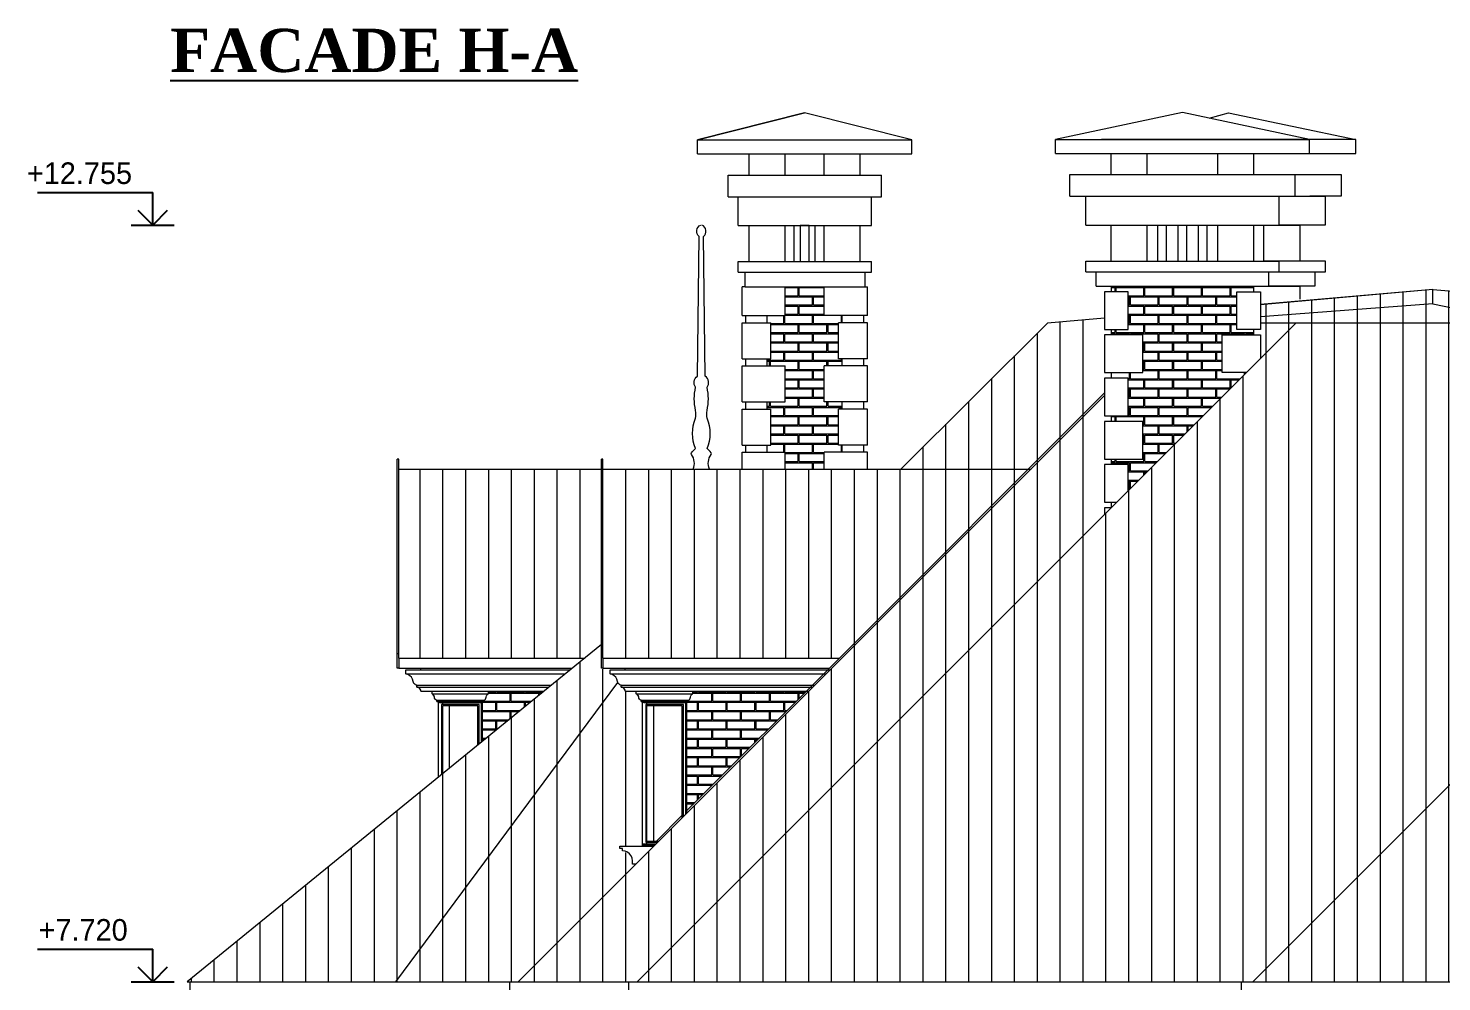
# Model space of a CAD drawing. Header units: millimetres. Extents: x 1177761 to 1329492, y 746793 to 827002.
# Drawn here: x 1301093 to 1310908, y 819448 to 826069 of the extents above; entities that cross this region are included whole.
import ezdxf

# ---------------------------------------------------------------- set-up
doc = ezdxf.new("R2010")
doc.units = ezdxf.units.MM
doc.layers.add('mark', color=4, linetype='Continuous')
doc.layers.add('text', color=7, linetype='Continuous')
doc.layers.add('wall', color=5, linetype='Continuous', lineweight=30)
doc.styles.add('GENERATED_STYLE_13', font='')
doc.styles.add('PStudio', font='pstudio.shx')
doc.styles.get('GENERATED_STYLE_13').set_extended_font_data('Arial Кириллический', bold=True)
pattern_1 = [(0, (-298353.43, 1431884.34), (100, 64), [192.5, -7.5]), (0, (-298453.43, 1431891.84), (100, 64), [192.5, -7.5]), (90, (-298353.43, 1431884.34), (-100, 64), [-71.5, 56.5]), (90, (-298360.93, 1431884.34), (-100, 64), [-71.5, 56.5])]

# ---------------------------------------------------------------- blocks, each defined once
blk = doc.blocks.new('H LEVEL4')
at = {"color": 0, "linetype": 'ByBlock'}
for p, q in [((16, 4.5), (0, 4.5)), ((0, 0), (0, 4.5)), ((-2, 2), (0, 0)), ((0, 0), (2, 2)), ((3, 0), (-3, 0))]:
    blk.add_line(p, q, dxfattribs=at)
at = {"color": 0, "linetype": 'ByBlock', "style": 'PStudio'}
blk.add_attdef('OTM', (3.4, 5.7), '', height=2, dxfattribs=at)

msp = doc.modelspace()

# ---------------------------------------------------------------- hatches: boundary and pattern name
at = {"layer": 'wall', "lineweight": 20, "ltscale": 50}
h = msp.add_hatch(dxfattribs=at)
h.set_pattern_fill('ANSI31', color=250, scale=50, angle=45, style=0)
h.paths.add_polyline_path([(1304433, 815202.8), (1304850.6, 815477.8), (1311000.1, 815481), (1311848.6, 815733.7), (1313950.2, 816131.9), (1316775.6, 816127.9), (1317304.3, 815977.8), (1317682.3, 815977.8), (1317682.3, 815870.5), (1317818.4, 815831.9), (1317997.4, 815831.9), (1317997.4, 815977.8), (1317997.7, 815977.8), (1319918.2, 815235.9), (1320003.7, 815202.8)])
h.paths.add_polyline_path([(1322479.6, 819448.2), (1319695, 822208.1), (1319527.9, 822780.1), (1315058.1, 822779.5), (1313814.5, 824022.5), (1310846.6, 824256.7), (1309649, 824151), (1309649, 823775.9), (1308566.3, 822693.2), (1308566.3, 824057), (1308169.8, 824022.5), (1307152.3, 823007.8), (1303665.3, 823007.8), (1303665.3, 821696.2), (1304957.7, 821696.2), (1302195.7, 819448.2)])
h.paths.add_polyline_path([(1313406.9, 821880), (1314006.9, 821880), (1314006.9, 820830), (1313406.9, 820830)], flags=16)
h.paths.add_polyline_path([(1312898.1, 820830), (1312298.1, 820830), (1312298.1, 821880), (1312898.1, 821880)], flags=16)
h.paths.add_polyline_path([(1318678.2, 821880), (1319278.2, 821880), (1319278.2, 820830), (1318678.2, 820830)], flags=16)
h.paths.add_polyline_path([(1318169.4, 820830), (1317569.4, 820830), (1317569.4, 821880), (1318169.4, 821880)], flags=16)
h.paths.add_polyline_path([(1305073.9, 821726.2), (1305084.1, 821726.2), (1305084.1, 821696.2), (1306743.8, 821696.2), (1305312.2, 820264.8), (1305288.9, 820264.8), (1305271.6, 820332.8), (1305219.8, 820356.9), (1305219.8, 820373.4), (1305200.1, 820373.4), (1305200.1, 820389.8), (1305359.3, 820389.8), (1305359.3, 821394.6), (1305271.6, 821464.8), (1305238.4, 821460.4), (1305208.9, 821493.7), (1305133.9, 821586), (1305073.9, 821625.5)], flags=16)
at = {"layer": 'wall', "lineweight": 20, "ltscale": 2}
h = msp.add_hatch(dxfattribs=at)
h.set_pattern_fill('AR18', color=251, scale=20, style=0)
h.set_pattern_definition(pattern_1)
h.paths.add_polyline_path([(1306719.8, 824024.8), (1306744.8, 824024.8), (1306744.8, 824074.8), (1306619.8, 824074.8), (1306619.8, 824274.8), (1306349.8, 824274.8), (1306349.8, 824074.8), (1306224.8, 824074.8), (1306224.8, 824024.8), (1306249.8, 824024.8), (1306249.8, 823774.8), (1306224.8, 823774.8), (1306224.8, 823724.8), (1306349.8, 823724.8), (1306349.8, 823474.8), (1306224.8, 823474.8), (1306224.8, 823424.8), (1306249.8, 823424.8), (1306249.8, 823174.8), (1306224.8, 823174.8), (1306224.8, 823124.8), (1306349.8, 823124.8), (1306349.8, 823007.8), (1306619.8, 823007.8), (1306619.8, 823124.8), (1306744.8, 823124.8), (1306744.8, 823174.8), (1306719.8, 823174.8), (1306719.8, 823424.8), (1306744.8, 823424.8), (1306744.8, 823474.8), (1306619.8, 823474.8), (1306619.8, 823724.8), (1306744.8, 823724.8), (1306744.8, 823774.8), (1306719.8, 823774.8)])
h = msp.add_hatch(dxfattribs=at)
h.set_pattern_fill('AR18', color=251, scale=20, style=0)
h.set_pattern_definition(pattern_1)
h.paths.add_polyline_path([(1309383.8, 823939.5), (1309602.7, 823939.5), (1309602.7, 823977.8), (1309483.8, 823977.8), (1309483.8, 824239.5), (1309602.7, 824239.5), (1309602.7, 824277.8), (1308612.7, 824277.8), (1308612.7, 824239.5), (1308731.5, 824239.5), (1308731.5, 823977.8), (1308612.7, 823977.8), (1308612.7, 823939.5), (1308831.5, 823939.5), (1308831.5, 823677.8), (1308612.7, 823677.8), (1308612.7, 823639.5), (1308731.5, 823639.5), (1308731.5, 823377.8), (1308612.7, 823377.8), (1308612.7, 823339.5), (1308831.5, 823339.5), (1308831.5, 823077.8), (1308612.7, 823077.8), (1308612.7, 823039.5), (1308731.5, 823039.5), (1308731.5, 822858.3), (1308912.7, 823039.5), (1309551, 823677.8), (1309383.8, 823677.8)])
h = msp.add_hatch(dxfattribs=at)
h.set_pattern_fill('AR18', color=251, scale=20, style=0)
h.set_pattern_definition(pattern_1)
h.paths.add_polyline_path([(1304591, 821397.8), (1304673.4, 821464.8), (1304289.8, 821464.8), (1304289.8, 821448.1), (1304283.4, 821444.3), (1304278.3, 821439), (1304274.7, 821432.5), (1304273, 821425.3), (1304271.4, 821418.1), (1304267.9, 821411.5), (1304262.7, 821406.2), (1304256.3, 821402.4), (1304256.3, 821394.8), (1304245.7, 821394.8), (1304245.7, 821116.7)])
h = msp.add_hatch(dxfattribs=at)
h.set_pattern_fill('AR18', color=251, scale=20, style=0)
h.set_pattern_definition(pattern_1)
h.paths.add_polyline_path([(1306494.4, 821464.8), (1305708.4, 821464.8), (1305708.4, 821448.1), (1305702, 821444.3), (1305696.8, 821439), (1305693.3, 821432.5), (1305691.6, 821425.3), (1305690, 821418.1), (1305686.4, 821411.5), (1305681.3, 821406.2), (1305674.9, 821402.4), (1305674.9, 821394.8), (1305664.3, 821394.8), (1305664.3, 820634.6)])

# ---------------------------------------------------------------- linework, layer by layer
at = {"layer": 'wall', "color": 250, "lineweight": 20, "ltscale": 50}
for p, q in [((1305739.1, 825294), (1306483.9, 825481.9)), ((1306483.9, 825481.9), (1305740.9, 825294)), ((1307228.7, 825294), (1306483.9, 825481.9)), ((1309107.7, 825484.9), (1308225.7, 825297)), ((1309989.7, 825297), (1309107.7, 825484.9)), ((1305740.9, 825197.5), (1305740.9, 825294)), ((1305740.9, 825294), (1307228.7, 825294)), ((1307228.7, 825197.5), (1307228.7, 825294)), ((1308225.7, 825297), (1309989.7, 825297)), ((1308225.7, 825200.5), (1308225.7, 825297)), ((1309989.7, 825200.5), (1309989.7, 825297)), ((1305740.9, 825197.5), (1307228.7, 825197.5)), ((1306099.8, 825049.8), (1306099.8, 825197.5)), ((1306349.8, 825049.8), (1306349.8, 825197.5)), ((1306619.8, 825049.8), (1306619.8, 825197.5)), ((1306869.8, 825049.8), (1306869.8, 825197.5)), ((1308225.7, 825200.5), (1309989.7, 825200.5)), ((1308612.7, 825052.8), (1308612.7, 825200.5)), ((1308862.7, 825052.8), (1308862.7, 825200.5)), ((1309352.7, 825052.8), (1309352.7, 825200.5)), ((1309602.7, 825052.8), (1309602.7, 825200.5)), ((1305953.9, 825049.8), (1307016.9, 825049.8)), ((1305953.9, 824899.8), (1305953.9, 825049.8)), ((1307016.9, 824899.8), (1307016.9, 825049.8)), ((1308326, 825052.8), (1309889.7, 825052.8)), ((1308326, 824902.8), (1308326, 825052.8)), ((1309889.7, 824902.8), (1309889.7, 825052.8)), ((1305953.9, 824899.8), (1307016.9, 824899.8)), ((1306022.9, 824699.8), (1306022.9, 824899.8)), ((1306948.7, 824699.8), (1306948.7, 824899.8)), ((1308326, 824902.8), (1309889.7, 824902.8)), ((1308435.7, 824702.8), (1308435.7, 824902.8)), ((1309779.7, 824702.8), (1309779.7, 824902.8)), ((1306022.9, 824699.8), (1306948.7, 824699.8)), ((1306099.8, 824449.8), (1306099.8, 824699.8)), ((1306349.8, 824449.8), (1306349.8, 824699.8)), ((1306411.7, 824449.8), (1306411.7, 824699.8)), ((1306557.4, 824449.8), (1306557.4, 824699.8)), ((1306557.6, 824449.8), (1306557.6, 824699.8)), ((1306619.8, 824449.8), (1306619.8, 824699.8)), ((1306869.8, 824449.8), (1306869.8, 824699.8)), ((1308435.7, 824702.8), (1309779.7, 824702.8)), ((1308612.7, 824452.8), (1308612.7, 824702.8)), ((1308862.7, 824452.8), (1308862.7, 824702.8)), ((1308937.3, 824452.8), (1308937.3, 824702.8)), ((1308997.3, 824452.8), (1308997.3, 824702.8)), ((1309077.6, 824452.8), (1309077.6, 824702.8)), ((1309137.6, 824452.8), (1309137.6, 824702.8)), ((1309218, 824452.8), (1309218, 824702.8)), ((1309278, 824452.8), (1309278, 824702.8)), ((1309352.7, 824452.8), (1309352.7, 824702.8)), ((1309602.7, 824452.8), (1309602.7, 824702.8)), ((1306021.8, 824449.8), (1306947.6, 824449.8)), ((1306021.8, 824374.8), (1306021.8, 824449.8)), ((1306947.6, 824374.8), (1306947.6, 824449.8)), ((1308435.7, 824452.8), (1309779.7, 824452.8)), ((1308435.7, 824377.8), (1308435.7, 824452.8)), ((1309779.7, 824377.8), (1309779.7, 824452.8)), ((1306021.8, 824374.8), (1306947.6, 824374.8)), ((1306071.2, 824274.8), (1306071.2, 824374.8)), ((1306905.1, 824274.8), (1306905.1, 824374.8)), ((1308435.7, 824377.8), (1309779.7, 824377.8)), ((1308509.3, 824277.8), (1308509.3, 824377.8)), ((1309706.4, 824277.8), (1309706.4, 824377.8)), ((1306049.8, 824074.8), (1306049.8, 824274.8)), ((1306071.2, 824274.8), (1306049.8, 824274.8)), ((1306071.2, 824274.8), (1306905.1, 824274.8)), ((1306349.8, 824074.8), (1306349.8, 824274.8)), ((1306619.8, 824074.8), (1306619.8, 824274.8)), ((1306905.1, 824274.8), (1306919.8, 824274.8)), ((1306919.8, 824074.8), (1306919.8, 824274.8)), ((1308509.3, 824277.8), (1309706.4, 824277.8)), ((1308612.7, 824277.8), (1308612.7, 824239.5)), ((1309602.7, 824239.5), (1309602.7, 824277.8)), ((1309649, 824151.9), (1310846.6, 824256.7)), ((1310846.6, 824255.1), (1309649, 824151)), ((1310846.6, 824156.4), (1310846.6, 824256.7)), ((1310846.6, 824254.9), (1312138.1, 824146.2)), ((1310846.7, 824156.6), (1309649, 824066.2)), ((1310603.7, 824156.4), (1310601.8, 824156.4)), ((1310603.7, 824156.4), (1310603.7, 824156.5)), ((1310846.7, 824156.4), (1311014.9, 824120.5)), ((1306049.8, 824074.8), (1306349.8, 824074.8)), ((1306049.8, 824024.8), (1306249.8, 824024.8)), ((1306049.8, 823774.8), (1306049.8, 824024.8)), ((1306074.8, 824024.8), (1306074.8, 824074.8)), ((1306224.8, 824024.8), (1306224.8, 824074.8)), ((1306249.8, 823774.8), (1306249.8, 824024.8)), ((1306919.8, 824074.8), (1306619.8, 824074.8)), ((1306919.8, 824024.8), (1306719.8, 824024.8)), ((1306719.8, 823774.8), (1306719.8, 824024.8)), ((1306744.8, 824024.8), (1306744.8, 824074.8)), ((1306894.8, 824024.8), (1306894.8, 824074.8)), ((1306919.8, 823774.8), (1306919.8, 824024.8)), ((1308169.8, 824022.5), (1307152.3, 823007.8)), ((1308566.3, 824057), (1308169.8, 824022.5)), ((1309895.6, 824022.5), (1308912.7, 823039.5)), ((1309895.6, 824022.5), (1309649, 824022.5)), ((1309787.9, 824022.5), (1309649, 824022.5)), ((1313815.1, 824022.5), (1309895.6, 824022.5)), ((1308612.7, 823977.8), (1308612.7, 823939.5)), ((1308612.7, 823977.8), (1308612.7, 823939.5)), ((1309602.7, 823939.5), (1309602.7, 823977.8)), ((1309602.7, 823939.5), (1309602.7, 823977.8)), ((1306049.8, 823774.8), (1306249.8, 823774.8)), ((1306049.8, 823724.8), (1306349.8, 823724.8)), ((1306049.8, 823474.8), (1306049.8, 823724.8)), ((1306074.8, 823724.8), (1306074.8, 823774.8)), ((1306224.8, 823724.8), (1306224.8, 823774.8)), ((1306349.8, 823474.8), (1306349.8, 823724.8)), ((1306919.8, 823724.8), (1306619.8, 823724.8)), ((1306619.8, 823474.8), (1306619.8, 823724.8)), ((1306919.8, 823774.8), (1306719.8, 823774.8)), ((1306744.8, 823724.8), (1306744.8, 823774.8)), ((1306894.8, 823724.8), (1306894.8, 823774.8)), ((1306919.8, 823474.8), (1306919.8, 823724.8)), ((1308612.7, 823677.8), (1308612.7, 823639.5)), ((1308612.7, 823677.8), (1308612.7, 823639.5)), ((1308566.3, 823518.3), (1304495.3, 819448.2)), ((1308566.3, 823536.7), (1306725.9, 821696.2)), ((1306049.8, 823474.8), (1306349.8, 823474.8)), ((1306049.8, 823424.8), (1306249.8, 823424.8)), ((1306049.8, 823174.8), (1306049.8, 823424.8)), ((1306074.8, 823424.8), (1306074.8, 823474.8)), ((1306224.8, 823424.8), (1306224.8, 823474.8)), ((1306249.8, 823174.8), (1306249.8, 823424.8)), ((1306919.8, 823474.8), (1306619.8, 823474.8)), ((1306919.8, 823424.8), (1306719.8, 823424.8)), ((1306719.8, 823174.8), (1306719.8, 823424.8)), ((1306744.8, 823424.8), (1306744.8, 823474.8)), ((1306894.8, 823424.8), (1306894.8, 823474.8)), ((1306919.8, 823174.8), (1306919.8, 823424.8)), ((1308612.7, 823377.8), (1308612.7, 823339.5)), ((1308612.7, 823377.8), (1308612.7, 823339.5)), ((1306049.8, 823174.8), (1306249.8, 823174.8)), ((1306049.8, 823124.8), (1306349.8, 823124.8)), ((1306049.8, 823007.8), (1306049.8, 823124.8)), ((1306074.8, 823124.8), (1306074.8, 823174.8)), ((1306224.8, 823124.8), (1306224.8, 823174.8)), ((1306349.8, 823007.8), (1306349.8, 823124.8)), ((1306919.8, 823124.8), (1306619.8, 823124.8)), ((1306619.8, 823007.8), (1306619.8, 823124.8)), ((1306919.8, 823174.8), (1306719.8, 823174.8)), ((1306744.8, 823124.8), (1306744.8, 823174.8)), ((1306894.8, 823124.8), (1306894.8, 823174.8)), ((1306919.8, 823007.8), (1306919.8, 823124.8)), ((1303655.3, 821726.2), (1303655.3, 823076.2)), ((1303665.3, 823076.2), (1303655.3, 823076.2)), ((1303665.3, 821726.2), (1303665.3, 823076.2)), ((1305073.9, 821726.2), (1305073.9, 823076.2)), ((1305083.9, 823076.2), (1305073.9, 823076.2)), ((1305083.9, 821726.2), (1305083.9, 823076.2)), ((1308912.7, 823039.5), (1305321.3, 819448.2)), ((1308612.7, 823077.8), (1308612.7, 823039.5)), ((1308612.7, 823077.8), (1308612.7, 823039.5)), ((1303665.3, 823007.8), (1306618.8, 823007.8)), ((1305083.9, 823007.8), (1308055.8, 823007.8)), ((1313152.6, 823005), (1309595.7, 819448.2)), ((1308612.7, 822777.8), (1308612.7, 822739.5)), ((1308612.7, 822777.8), (1308612.7, 822739.5)), ((1305073.9, 821790.9), (1304591, 821397.8)), ((1303655.3, 821625.5), (1303655.3, 821726.2)), ((1303665.3, 821726.2), (1303655.3, 821726.2)), ((1303665.3, 821696.2), (1303665.3, 821726.2)), ((1303665.3, 821696.2), (1304957.7, 821696.2)), ((1303665.3, 821696.2), (1303665.3, 821625.5)), ((1305073.9, 821625.5), (1305073.9, 821726.2)), ((1305083.9, 821726.2), (1305073.9, 821726.2)), ((1305083.9, 821696.2), (1305083.9, 821726.2)), ((1305083.9, 821696.2), (1306725.9, 821696.2)), ((1305083.9, 821696.2), (1305083.9, 821625.5)), ((1306725.9, 821696.2), (1305664.3, 820634.6)), ((1303665.3, 821625.5), (1303655.3, 821625.5)), ((1303665.3, 821625.5), (1304870.8, 821625.5)), ((1303715.3, 821586), (1303715.3, 821614.8)), ((1303715.3, 821614.8), (1304857.7, 821614.8)), ((1303729.9, 821581.3), (1303715.3, 821586)), ((1303715.3, 821586), (1304822.2, 821586)), ((1303742.9, 821573.2), (1303729.9, 821581.3)), ((1303753.6, 821562.1), (1303742.9, 821573.2)), ((1303761.2, 821548.8), (1303753.6, 821562.1)), ((1303815.8, 821625.5), (1303815.8, 821614.8)), ((1305083.9, 821625.5), (1305073.9, 821625.5)), ((1305083.9, 821625.5), (1306655.1, 821625.5)), ((1305133.9, 821586), (1305133.9, 821614.8)), ((1305133.9, 821614.8), (1306662.2, 821614.8)), ((1305148.5, 821581.3), (1305133.9, 821586)), ((1305133.9, 821586), (1306633.4, 821586)), ((1305161.5, 821573.2), (1305148.5, 821581.3)), ((1305172.2, 821562.1), (1305161.5, 821573.2)), ((1305179.8, 821548.8), (1305172.2, 821562.1)), ((1305234.4, 821625.5), (1305234.4, 821614.8)), ((1303645.6, 819448.2), (1305186.1, 821526.5)), ((1303765.3, 821534.1), (1303761.2, 821548.8)), ((1303767.4, 821526.7), (1303765.3, 821534.1)), ((1303771.2, 821520), (1303767.4, 821526.7)), ((1303776.5, 821514.5), (1303771.2, 821520)), ((1303783, 821510.4), (1303776.5, 821514.5)), ((1303790.3, 821508.1), (1303783, 821510.4)), ((1303790.3, 821493.7), (1303790.3, 821508.1)), ((1303790.3, 821508.1), (1304726.5, 821508.1)), ((1303797.7, 821492.8), (1303790.3, 821493.7)), ((1303790.3, 821493.7), (1304708.8, 821493.7)), ((1303804.7, 821490.1), (1303797.7, 821492.8)), ((1303810.6, 821485.6), (1303804.7, 821490.1)), ((1303815.2, 821479.7), (1303810.6, 821485.6)), ((1303818.1, 821472.8), (1303815.2, 821479.7)), ((1303819.1, 821465.4), (1303818.1, 821472.8)), ((1303819.1, 821464.8), (1303819.1, 821465.4)), ((1303819.1, 821464.8), (1304673.4, 821464.8)), ((1303896.6, 821448.1), (1303896.6, 821464.8)), ((1304289.8, 821448.1), (1304289.8, 821464.8)), ((1305183.9, 821534.1), (1305179.8, 821548.8)), ((1305186, 821526.7), (1305183.9, 821534.1)), ((1305189.8, 821520), (1305186, 821526.7)), ((1305195.1, 821514.5), (1305189.8, 821520)), ((1305201.6, 821510.4), (1305195.1, 821514.5)), ((1305208.9, 821508.1), (1305201.6, 821510.4)), ((1305208.9, 821493.7), (1305208.9, 821508.1)), ((1305208.9, 821508.1), (1306555.5, 821508.1)), ((1305216.3, 821492.8), (1305208.9, 821493.7)), ((1305208.9, 821493.7), (1306541.1, 821493.7)), ((1305223.3, 821490.1), (1305216.3, 821492.8)), ((1305229.2, 821485.6), (1305223.3, 821490.1)), ((1305233.8, 821479.7), (1305229.2, 821485.6)), ((1305236.7, 821472.8), (1305233.8, 821479.7)), ((1305237.7, 821465.4), (1305236.7, 821472.8)), ((1305237.7, 821464.8), (1305237.7, 821465.4)), ((1305237.7, 821464.8), (1306512.2, 821464.8)), ((1305315.2, 821448.1), (1305315.2, 821464.8)), ((1305708.4, 821448.1), (1305708.4, 821464.8)), ((1304591, 821397.8), (1302195.7, 819448.2)), ((1303896.6, 821447.9), (1303896.6, 821448.1)), ((1303903, 821444.3), (1303896.6, 821448.1)), ((1303896.6, 821448.1), (1304289.8, 821448.1)), ((1303903, 821444.1), (1303896.6, 821447.9)), ((1303908.1, 821439), (1303903, 821444.3)), ((1303908.1, 821438.8), (1303903, 821444.1)), ((1303911.7, 821432.5), (1303908.1, 821439)), ((1303911.7, 821432.3), (1303908.1, 821438.8)), ((1303913.4, 821425.3), (1303911.7, 821432.5)), ((1303913.4, 821425.1), (1303911.7, 821432.3)), ((1303915, 821418.1), (1303913.4, 821425.3)), ((1303915, 821417.9), (1303913.4, 821425.1)), ((1303918.5, 821411.5), (1303915, 821418.1)), ((1303918.5, 821411.3), (1303915, 821417.9)), ((1303923.7, 821406.2), (1303918.5, 821411.5)), ((1303923.7, 821406), (1303918.5, 821411.3)), ((1303930.1, 821402.5), (1303923.7, 821406.2)), ((1303930.1, 821402.3), (1303923.7, 821406)), ((1303930.1, 821394.8), (1303930.1, 821402.4)), ((1303930.1, 821402.4), (1304256.3, 821402.4)), ((1303930.1, 821394.6), (1303930.1, 821394.8)), ((1303930.1, 821394.8), (1304256.3, 821394.8)), ((1303940.7, 821394.6), (1303930.1, 821394.6)), ((1303940.7, 821394.8), (1303940.7, 821394.6)), ((1303940.7, 821387.5), (1303940.7, 821394.6)), ((1303940.7, 820868.5), (1303940.7, 821387.5)), ((1303948.2, 821387.5), (1303940.7, 821387.5)), ((1303948.2, 821387.5), (1304238.2, 821387.5)), ((1303963.2, 821372.5), (1303963.2, 820886.8)), ((1304223.2, 821372.5), (1303963.2, 821372.5)), ((1303970.7, 821372.5), (1303970.7, 821394.8)), ((1304215.7, 821365), (1303970.7, 821365)), ((1303970.7, 820892.9), (1303970.7, 821365)), ((1304015.3, 821365), (1304015.3, 820929.2)), ((1304215.7, 821092.3), (1304215.7, 821365)), ((1304223.2, 821098.4), (1304223.2, 821372.5)), ((1304238.2, 821387.5), (1304238.2, 821110.6)), ((1304245.7, 821394.8), (1304245.7, 821116.7)), ((1304256.3, 821402.5), (1304262.7, 821406.2)), ((1304256.3, 821394.8), (1304256.3, 821402.4)), ((1304262.7, 821406.2), (1304267.9, 821411.5)), ((1304267.9, 821411.5), (1304271.4, 821418.1)), ((1304271.4, 821418.1), (1304273, 821425.3)), ((1304273, 821425.3), (1304274.7, 821432.5)), ((1304274.7, 821432.5), (1304278.3, 821439)), ((1304278.3, 821439), (1304283.4, 821444.3)), ((1304283.4, 821444.3), (1304289.8, 821448.1)), ((1305315.2, 821447.9), (1305315.2, 821448.1)), ((1305321.6, 821444.3), (1305315.2, 821448.1)), ((1305315.2, 821448.1), (1305708.4, 821448.1)), ((1305321.6, 821444.1), (1305315.2, 821447.9)), ((1305326.7, 821439), (1305321.6, 821444.3)), ((1305326.7, 821438.8), (1305321.6, 821444.1)), ((1305330.3, 821432.5), (1305326.7, 821439)), ((1305330.3, 821432.3), (1305326.7, 821438.8)), ((1305331.9, 821425.3), (1305330.3, 821432.5)), ((1305331.9, 821425.1), (1305330.3, 821432.3)), ((1305333.6, 821418.1), (1305331.9, 821425.3)), ((1305333.6, 821417.9), (1305331.9, 821425.1)), ((1305337.1, 821411.5), (1305333.6, 821418.1)), ((1305337.1, 821411.3), (1305333.6, 821417.9)), ((1305342.3, 821406.2), (1305337.1, 821411.5)), ((1305342.3, 821406), (1305337.1, 821411.3)), ((1305348.6, 821402.5), (1305342.3, 821406.2)), ((1305348.6, 821402.3), (1305342.3, 821406)), ((1305348.7, 821394.8), (1305348.7, 821402.4)), ((1305348.7, 821402.4), (1305674.9, 821402.4)), ((1305348.7, 821394.6), (1305348.7, 821394.8)), ((1305348.7, 821394.8), (1305674.9, 821394.8)), ((1305359.3, 821394.6), (1305348.7, 821394.6)), ((1305359.3, 821394.8), (1305359.3, 821394.6)), ((1305359.3, 821387.5), (1305359.3, 821394.6)), ((1305359.3, 820402.5), (1305359.3, 821387.5)), ((1305366.8, 821387.5), (1305359.3, 821387.5)), ((1305366.8, 821387.5), (1305656.8, 821387.5)), ((1305381.8, 821372.5), (1305381.8, 820417.5)), ((1305641.8, 821372.5), (1305381.8, 821372.5)), ((1305389.3, 821372.5), (1305389.3, 821394.8)), ((1305634.3, 821365), (1305389.3, 821365)), ((1305389.3, 820425), (1305389.3, 821365)), ((1305433.9, 821365), (1305433.9, 820425)), ((1305634.3, 820586.9), (1305634.3, 821365)), ((1305641.8, 820594.4), (1305641.8, 821372.5)), ((1305656.8, 821387.5), (1305656.8, 820609.4)), ((1305664.3, 821394.8), (1305664.3, 820616.9)), ((1305674.9, 821402.5), (1305681.3, 821406.2)), ((1305674.9, 821394.8), (1305674.9, 821402.4)), ((1305681.3, 821406.2), (1305686.4, 821411.5)), ((1305686.4, 821411.5), (1305690, 821418.1)), ((1305690, 821418.1), (1305691.6, 821425.3)), ((1305691.6, 821425.3), (1305693.3, 821432.5)), ((1305693.3, 821432.5), (1305696.8, 821439)), ((1305696.8, 821439), (1305702, 821444.3)), ((1305702, 821444.3), (1305708.4, 821448.1)), ((1305634.3, 820604.6), (1305454.6, 820425)), ((1305200.1, 820373.4), (1305200.1, 820389.8)), ((1305200.1, 820389.8), (1305252.7, 820389.8)), ((1305219.8, 820373.4), (1305200.1, 820373.4)), ((1305219.8, 820356.9), (1305219.8, 820373.4)), ((1305252.7, 820389.8), (1305434.5, 820389.8)), ((1305366.8, 820402.5), (1305359.3, 820402.5)), ((1305359.3, 820395), (1305359.3, 820402.5)), ((1305374.3, 820395), (1305359.3, 820395)), ((1305359.3, 820394.8), (1305359.3, 820395)), ((1305374.3, 820394.8), (1305359.3, 820394.8)), ((1305449.9, 820402.5), (1305366.8, 820402.5)), ((1305389.3, 820395), (1305374.3, 820395)), ((1305374.3, 820395), (1305374.3, 820394.8)), ((1305389.3, 820394.8), (1305374.3, 820394.8)), ((1305381.8, 820417.5), (1305464.9, 820417.5)), ((1305389.3, 820425), (1305472.4, 820425)), ((1305389.3, 820395), (1305389.3, 820417.5)), ((1305442.4, 820395), (1305389.3, 820395)), ((1305389.3, 820395), (1305389.3, 820394.8)), ((1305419.5, 820394.8), (1305389.3, 820394.8)), ((1305419.5, 820394.8), (1305419.5, 820395)), ((1305434.5, 820394.8), (1305419.5, 820394.8)), ((1305434.5, 820394.8), (1305434.5, 820395)), ((1305442.2, 820394.8), (1305434.5, 820394.8)), ((1305237.7, 820354.6), (1305219.8, 820356.9)), ((1305254.3, 820347.7), (1305237.7, 820354.6)), ((1305268.6, 820336.7), (1305254.3, 820347.7)), ((1305279.6, 820322.4), (1305268.6, 820336.7)), ((1305286.5, 820305.7), (1305279.6, 820322.4)), ((1305288.9, 820287.9), (1305286.5, 820305.7)), ((1305288.9, 820264.8), (1305288.9, 820287.9)), ((1305312.2, 820264.8), (1305288.9, 820264.8)), ((1302217, 819388.4), (1302217, 819448.2)), ((1304436.6, 819388.4), (1304436.6, 819448.2)), ((1305262.5, 819388.4), (1305262.5, 819448.2)), ((1309516.5, 819388.4), (1309516.5, 819448.2))]:
    msp.add_line(p, q, dxfattribs=at)
at = {"layer": 'wall', "color": 250, "lineweight": 20}
msp.add_line((1302195.7, 819448.2), (1322486.1, 819448.2), dxfattribs=at)
msp.add_line((1302195.7, 819448.2), (1322486.1, 819448.2), dxfattribs=at)
at = {"layer": 'wall', "color": 250, "lineweight": 20, "ltscale": 50}
for points in [[(1309292, 825445.6), (1309427.6, 825481.8), (1309427.6, 825481.8), (1310311.2, 825297), (1308544.1, 825296.6), (1308544.8, 825296.8)], [(1309427.7, 825481.9), (1310311.2, 825297.1), (1309991.2, 825297)], [(1309991.2, 825200.5), (1310311.2, 825200.5), (1310311.2, 825297), (1309991.2, 825297)], [(1309888.6, 825052.9), (1310208.6, 825052.9), (1310208.6, 824902.9), (1309991.2, 824902.9)], [(1309888.6, 824902.9), (1310098.8, 824902.9), (1310098.8, 824702.9), (1309778.8, 824702.9)], [(1309991.2, 824377.9), (1310100.6, 824377.9), (1310100.6, 824452.9), (1309780.6, 824452.9)], [(1309780.6, 824377.9), (1310027.2, 824377.9), (1310027.2, 824277.9), (1309707.2, 824277.9)], [(1308931.9, 824277.9), (1309921.9, 824277.9), (1309921.9, 824187.3)], [(1309551, 823677.8), (1309383.8, 823677.8), (1309383.8, 823939.5), (1309649, 823939.5), (1309649, 823775.9)], [(1308731.5, 822858.3), (1308731.5, 823039.5), (1308566.3, 823039.5), (1308566.3, 822777.8), (1308651, 822777.8)], [(1308612.7, 822739.5), (1308566.3, 822739.5), (1308566.3, 822693.2)]]:
    msp.add_lwpolyline(points, dxfattribs=at)
for points in [[(1305710.6, 823007.8, 0.249186), (1305699.3, 823109.8, -0.365538), (1305699.3, 823122.1, -0.042275), (1305727.1, 823149.9, -0.208053), (1305727.1, 823360.6, 0.071404), (1305727.1, 823415.7, -0.114477), (1305727.1, 823576, -0.438896), (1305740.1, 823652.3), (1305751.1, 824623, -0.552999), (1305762.4, 824702.8)], [(1305823, 823007.8, -0.249186), (1305834.2, 823109.8, 0.365538), (1305834.2, 823122.1, 0.042275), (1305806.4, 823149.9, 0.208053), (1305806.4, 823360.6, -0.071404), (1305806.4, 823415.7, 0.114477), (1305806.4, 823576, 0.438896), (1305793.4, 823652.3), (1305782.4, 824623, 0.552999), (1305771.1, 824702.8)]]:
    msp.add_lwpolyline(points, format="xyb", dxfattribs=at)
for points in [[(1306515.8, 824699.8), (1306453.9, 824699.8), (1306453.9, 824449.8), (1306515.8, 824449.8)], [(1309671.9, 824702.9), (1309922.5, 824702.9), (1309922.5, 824452.9), (1309671.9, 824452.9)], [(1308566.3, 823977.8), (1308731.5, 823977.8), (1308731.5, 824239.5), (1308566.3, 824239.5)], [(1309649, 823977.8), (1309483.8, 823977.8), (1309483.8, 824239.5), (1309649, 824239.5)], [(1308566.3, 823677.8), (1308831.5, 823677.8), (1308831.5, 823939.5), (1308566.3, 823939.5)], [(1308566.3, 823377.8), (1308731.5, 823377.8), (1308731.5, 823639.5), (1308566.3, 823639.5)], [(1308566.3, 823077.8), (1308831.5, 823077.8), (1308831.5, 823339.5), (1308566.3, 823339.5)]]:
    msp.add_lwpolyline(points, close=True, dxfattribs=at)

# ---------------------------------------------------------------- block references
at = {"layer": 'mark', "lineweight": 15, "ltscale": 50}
ref = msp.add_blockref('H LEVEL4', (1301957.2, 824702.8), dxfattribs=dict(at, xscale=-50, yscale=50, zscale=50))
ref.add_attrib('OTM', '+12.755', (1301083.5, 824987.8), dxfattribs={"layer": '0', "color": 0, "linetype": 'ByBlock', "height": 150, "style": 'PStudio'})
ref = msp.add_blockref('H LEVEL4', (1301957.2, 819448.2), dxfattribs=dict(at, xscale=-50, yscale=50, zscale=50))
ref.add_attrib('OTM', '+7.720', (1301164.7, 819733.2), dxfattribs={"layer": '0', "color": 0, "linetype": 'ByBlock', "height": 150, "style": 'PStudio'})

# ---------------------------------------------------------------- texts
at = {"layer": 'text', "insert": (1302079.4, 825913.6), "char_height": 300, "attachment_point": 4, "style": 'GENERATED_STYLE_13'}
msp.add_mtext('{\\fTimes New Roman|b1|i0|c204|p18;\\LFACADE\\fTimes New Roman|b1|i0|c0|p18; H-A}', dxfattribs=at)

doc.saveas('drawing.dxf')
